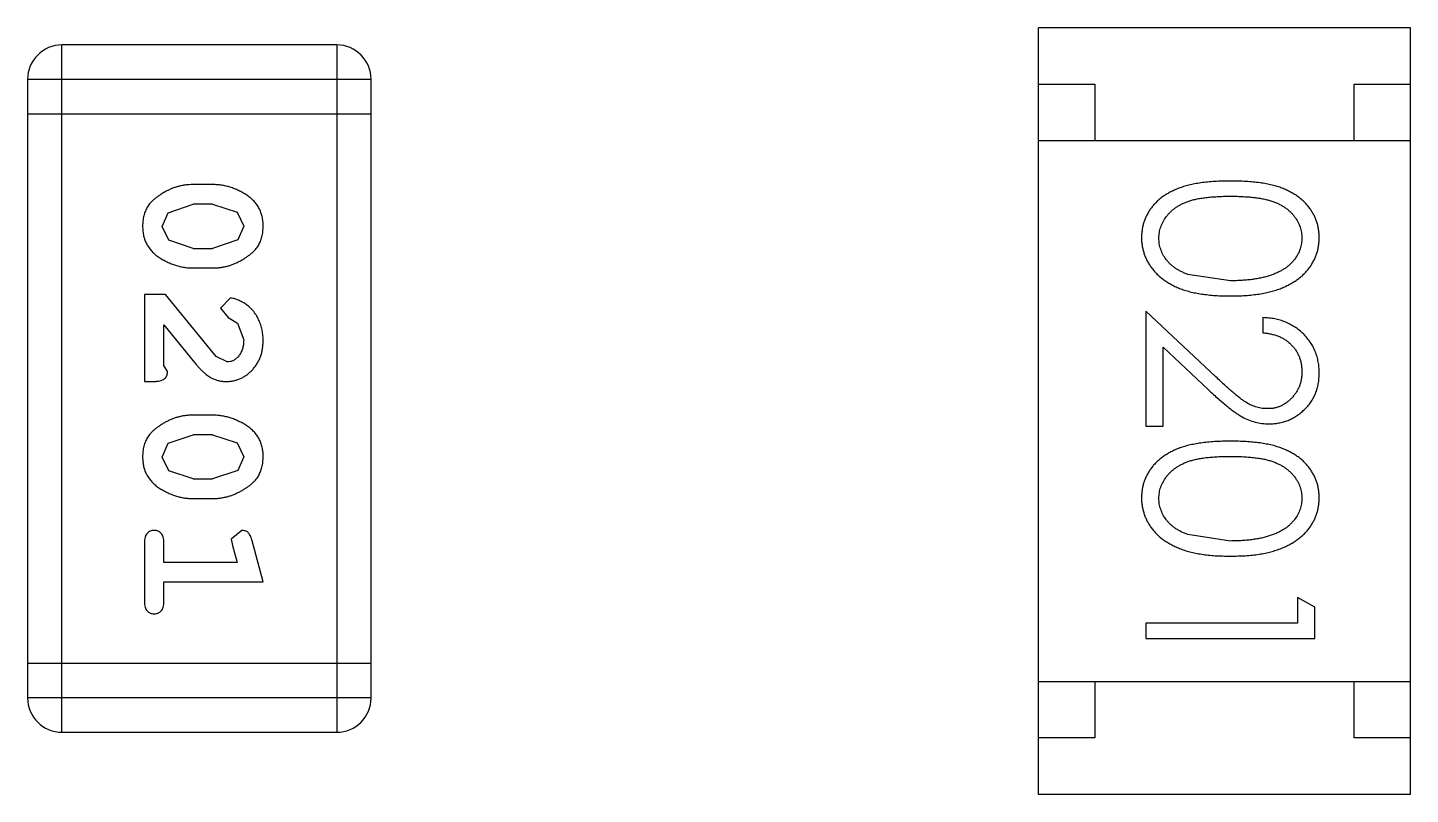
# Model space of a CAD drawing. Header units: inches. Extents: x -13 to 240, y -18 to 126.
# Drawn here: x 210.424 to 211.652, y 32.891 to 33.571 of the extents above; entities that cross this region are included whole.
import ezdxf

# ---------------------------------------------------------------- set-up
doc = ezdxf.new("R2010")
doc.units = ezdxf.units.IN
doc.header["$LTSCALE"] = 1.21
doc.header["$MEASUREMENT"] = 0
doc.layers.get('0').update_dxf_attribs({"linetype": 'CONTINUOUS'})

msp = doc.modelspace()

# ---------------------------------------------------------------- linework, layer by layer
at = {"color": 7, "linetype": 'Continuous'}
for p, q in [((211.6516, 33.5714), (211.3216, 33.5714)), ((211.3216, 32.8914), (211.3216, 33.5714)), ((211.6516, 32.8914), (211.6516, 33.5714)), ((210.6987, 33.5561), (210.4548, 33.5561)), ((210.4548, 32.9465), (210.4548, 33.5561)), ((210.6987, 33.5561), (210.6987, 32.9465)), ((210.4243, 33.5256), (210.7291, 33.5256)), ((210.4243, 33.5256), (210.4243, 32.977)), ((210.7291, 32.977), (210.7291, 33.5256)), ((211.3216, 33.5214), (211.3716, 33.5214)), ((211.3716, 33.5214), (211.3716, 33.4714)), ((211.6016, 33.5214), (211.6516, 33.5214)), ((211.6016, 33.4714), (211.6016, 33.5214)), ((210.4243, 33.4951), (210.7291, 33.4951)), ((211.3216, 33.4714), (211.6516, 33.4714)), ((210.5888, 33.4322), (210.571, 33.4322)), ((210.5437, 33.3951), (210.549, 33.4073)), ((210.549, 33.4073), (210.5713, 33.4149)), ((210.5885, 33.4149), (210.5713, 33.4149)), ((210.5885, 33.4149), (210.6103, 33.4077)), ((210.6103, 33.4077), (210.6161, 33.3953)), ((210.5495, 33.3828), (210.5437, 33.3951)), ((210.6161, 33.3953), (210.6108, 33.3832)), ((210.5713, 33.3756), (210.5495, 33.3828)), ((210.6108, 33.3832), (210.5885, 33.3756)), ((210.5713, 33.3756), (210.5885, 33.3756)), ((210.571, 33.3583), (210.5888, 33.3583)), ((211.4918, 33.3469), (211.4541, 33.3526)), ((210.5468, 33.3347), (210.528, 33.3347)), ((210.528, 33.3347), (210.528, 33.2576)), ((210.5918, 33.2797), (210.5468, 33.3347)), ((210.604, 33.3315), (210.5956, 33.3227)), ((210.5956, 33.3227), (210.6022, 33.3142)), ((211.4789, 33.2618), (211.4168, 33.32)), ((211.4168, 33.32), (211.4168, 33.2181)), ((210.5453, 33.2718), (210.5453, 33.3079)), ((210.5453, 33.3079), (210.5723, 33.2744)), ((210.6022, 33.3142), (210.6107, 33.3093)), ((210.6107, 33.3093), (210.6161, 33.2944)), ((211.5207, 33.3142), (211.5207, 33.3008)), ((211.4322, 33.2879), (211.4723, 33.2503)), ((211.4322, 33.2181), (211.4322, 33.2879)), ((210.5484, 33.2663), (210.5453, 33.2718)), ((210.6015, 33.2749), (210.5918, 33.2797)), ((210.528, 33.2576), (210.5358, 33.2576)), ((210.5888, 33.2277), (210.571, 33.2277)), ((210.549, 33.2028), (210.5713, 33.2104)), ((210.5885, 33.2104), (210.5713, 33.2104)), ((210.5885, 33.2104), (210.6103, 33.2032)), ((211.4168, 33.2181), (211.4322, 33.2181)), ((210.5437, 33.1906), (210.549, 33.2028)), ((210.6103, 33.2032), (210.6161, 33.1908)), ((210.5495, 33.1783), (210.5437, 33.1906)), ((210.6161, 33.1908), (210.6108, 33.1786)), ((210.5713, 33.1711), (210.5495, 33.1783)), ((210.6108, 33.1786), (210.5885, 33.1711)), ((210.5713, 33.1711), (210.5885, 33.1711)), ((210.571, 33.1538), (210.5888, 33.1538)), ((210.6143, 33.1255), (210.6051, 33.1176)), ((210.528, 33.1144), (210.528, 33.0625)), ((210.5453, 33.0971), (210.5453, 33.1144)), ((210.6051, 33.1176), (210.6061, 33.1122)), ((210.6061, 33.1122), (210.6102, 33.0971)), ((210.6334, 33.0798), (210.6235, 33.1164)), ((211.4918, 33.1161), (211.4541, 33.1218)), ((210.6102, 33.0971), (210.5453, 33.0971)), ((210.5453, 33.0798), (210.6334, 33.0798)), ((210.5453, 33.0625), (210.5453, 33.0798)), ((211.5668, 33.0573), (211.5515, 33.0661)), ((211.5515, 33.0661), (211.5515, 33.0431)), ((211.5668, 33.0296), (211.5668, 33.0573)), ((211.5515, 33.0431), (211.4168, 33.0431)), ((211.4168, 33.0431), (211.4168, 33.0296)), ((211.4168, 33.0296), (211.5668, 33.0296)), ((210.7291, 33.0075), (210.4243, 33.0075)), ((211.3216, 32.9914), (211.6516, 32.9914)), ((211.3716, 32.9914), (211.3716, 32.9414)), ((211.6016, 32.9414), (211.6016, 32.9914)), ((210.7291, 32.977), (210.4243, 32.977)), ((210.4548, 32.9465), (210.6987, 32.9465)), ((211.3716, 32.9414), (211.3216, 32.9414)), ((211.6516, 32.9414), (211.6016, 32.9414)), ((211.6516, 32.8914), (211.3216, 32.8914))]:
    msp.add_line(p, q, dxfattribs=at)
for centre, start, end in [((210.4548, 33.5256), 90, 180), ((210.6987, 33.5256), 0, 90), ((210.4548, 32.977), 180, 270), ((210.6987, 32.977), 270, 0)]:
    msp.add_arc(centre, 0.0305, start, end, dxfattribs=at)
for points, knots in [([(210.571, 33.4322), (210.5699, 33.4322), (210.5678, 33.4322), (210.5646, 33.4319), (210.5615, 33.4314), (210.5584, 33.4307), (210.5554, 33.4298), (210.5524, 33.4287), (210.5494, 33.4274), (210.5465, 33.4259), (210.5438, 33.4244), (210.5413, 33.4227), (210.5389, 33.4211), (210.5368, 33.4194), (210.535, 33.4177), (210.5333, 33.4161), (210.5319, 33.4143), (210.5303, 33.4119), (210.5287, 33.4088), (210.5274, 33.4046), (210.5265, 33.4), (210.5264, 33.3968), (210.5264, 33.3952)], [0, 0, 0, 0, 0.049886, 0.09882, 0.148132, 0.19689, 0.246038, 0.295176, 0.345305, 0.395692, 0.445312, 0.491875, 0.535813, 0.577009, 0.616081, 0.652689, 0.687585, 0.720206, 0.785062, 0.85223, 0.923759, 1, 1, 1, 1]), ([(210.6334, 33.3954), (210.6333, 33.3969), (210.6333, 33.3997), (210.6325, 33.4038), (210.6314, 33.4076), (210.6298, 33.4112), (210.6278, 33.4145), (210.6253, 33.4175), (210.6223, 33.4203), (210.6189, 33.4228), (210.6153, 33.425), (210.6116, 33.4269), (210.6079, 33.4286), (210.6042, 33.4299), (210.6004, 33.4309), (210.5965, 33.4317), (210.5927, 33.4321), (210.5901, 33.4322), (210.5888, 33.4322)], [0, 0, 0, 0, 0.06692, 0.130834, 0.19258, 0.252759, 0.312631, 0.373411, 0.436359, 0.501894, 0.568244, 0.632472, 0.69556, 0.757163, 0.818592, 0.878885, 0.939235, 1, 1, 1, 1]), ([(211.4918, 33.4354), (211.4894, 33.4354), (211.4848, 33.4353), (211.478, 33.435), (211.4716, 33.4345), (211.4657, 33.4338), (211.4602, 33.4329), (211.455, 33.4319), (211.4503, 33.4305), (211.446, 33.429), (211.442, 33.4273), (211.4382, 33.4255), (211.4348, 33.4235), (211.4316, 33.4213), (211.4286, 33.419), (211.4259, 33.4165), (211.4234, 33.4138), (211.4212, 33.4111), (211.4193, 33.4081), (211.4176, 33.4051), (211.4162, 33.402), (211.415, 33.3988), (211.4141, 33.3956), (211.4135, 33.3922), (211.4131, 33.3887), (211.413, 33.3864), (211.413, 33.3852)], [0, 0, 0, 0, 0.068113, 0.132564, 0.193427, 0.250218, 0.303569, 0.353576, 0.400235, 0.443586, 0.484619, 0.524292, 0.56238, 0.599049, 0.63494, 0.669782, 0.704009, 0.737842, 0.771098, 0.803896, 0.836415, 0.868639, 0.900715, 0.933378, 0.966213, 1, 1, 1, 1]), ([(211.5707, 33.3852), (211.5707, 33.3864), (211.5706, 33.3887), (211.5702, 33.3922), (211.5696, 33.3956), (211.5686, 33.3989), (211.5675, 33.4021), (211.566, 33.4052), (211.5643, 33.4082), (211.5623, 33.4112), (211.5601, 33.414), (211.5577, 33.4167), (211.5549, 33.4191), (211.552, 33.4214), (211.5488, 33.4236), (211.5453, 33.4256), (211.5416, 33.4274), (211.5377, 33.4291), (211.5334, 33.4306), (211.5287, 33.4319), (211.5236, 33.433), (211.518, 33.4338), (211.512, 33.4345), (211.5057, 33.435), (211.4989, 33.4353), (211.4942, 33.4354), (211.4918, 33.4354)], [0, 0, 0, 0, 0.033742, 0.066533, 0.099153, 0.13154, 0.164087, 0.196563, 0.229707, 0.263315, 0.297504, 0.331686, 0.366482, 0.4021, 0.438958, 0.476748, 0.515985, 0.556589, 0.599519, 0.645765, 0.695487, 0.748721, 0.805687, 0.866754, 0.931405, 1, 1, 1, 1]), ([(211.4284, 33.3848), (211.4285, 33.3864), (211.4286, 33.3897), (211.4299, 33.3946), (211.432, 33.3993), (211.4344, 33.4031), (211.4367, 33.406), (211.4386, 33.408), (211.4408, 33.4099), (211.4431, 33.4117), (211.4456, 33.4133), (211.4483, 33.4148), (211.4512, 33.4161), (211.4543, 33.4174), (211.4577, 33.4185), (211.4615, 33.4194), (211.4656, 33.4202), (211.4701, 33.4208), (211.475, 33.4213), (211.4803, 33.4216), (211.4859, 33.4219), (211.4898, 33.4219), (211.4918, 33.4219)], [0, 0, 0, 0, 0.060034, 0.120278, 0.182348, 0.247919, 0.281641, 0.315701, 0.350322, 0.385703, 0.421819, 0.459196, 0.497866, 0.538301, 0.58121, 0.628183, 0.679403, 0.734699, 0.794074, 0.858416, 0.927049, 1, 1, 1, 1]), ([(211.4918, 33.4219), (211.4939, 33.4219), (211.4978, 33.4219), (211.5034, 33.4216), (211.5087, 33.4213), (211.5136, 33.4208), (211.5181, 33.4202), (211.5223, 33.4193), (211.526, 33.4184), (211.5294, 33.4173), (211.5326, 33.4161), (211.5355, 33.4147), (211.5382, 33.4132), (211.5407, 33.4116), (211.543, 33.4099), (211.5451, 33.408), (211.5471, 33.406), (211.5493, 33.4031), (211.5517, 33.3994), (211.5538, 33.3947), (211.555, 33.3898), (211.5552, 33.3864), (211.5553, 33.3848)], [0, 0, 0, 0, 0.073302, 0.142286, 0.206253, 0.266017, 0.321612, 0.372532, 0.419497, 0.462398, 0.502825, 0.541489, 0.579034, 0.615143, 0.650298, 0.684912, 0.718701, 0.752189, 0.817245, 0.879117, 0.939613, 1, 1, 1, 1]), ([(210.5264, 33.3952), (210.5264, 33.3937), (210.5265, 33.3909), (210.5272, 33.3868), (210.5283, 33.383), (210.5299, 33.3794), (210.532, 33.3761), (210.5345, 33.373), (210.5374, 33.3702), (210.5408, 33.3678), (210.5444, 33.3656), (210.5481, 33.3636), (210.5518, 33.362), (210.5556, 33.3606), (210.5594, 33.3596), (210.5632, 33.3588), (210.5671, 33.3584), (210.5697, 33.3583), (210.571, 33.3583)], [0, 0, 0, 0, 0.067217, 0.131051, 0.19272, 0.252824, 0.312745, 0.373449, 0.436041, 0.501494, 0.567761, 0.632087, 0.695096, 0.757109, 0.817993, 0.878657, 0.939311, 1, 1, 1, 1]), ([(210.5888, 33.3583), (210.5898, 33.3583), (210.592, 33.3583), (210.5952, 33.3586), (210.5983, 33.3592), (210.6014, 33.3598), (210.6045, 33.3608), (210.6075, 33.3619), (210.6104, 33.3632), (210.6133, 33.3647), (210.616, 33.3663), (210.6186, 33.3679), (210.6209, 33.3696), (210.623, 33.3712), (210.6249, 33.3729), (210.6265, 33.3746), (210.628, 33.3764), (210.6295, 33.3787), (210.6311, 33.3819), (210.6324, 33.3861), (210.6332, 33.3906), (210.6333, 33.3938), (210.6334, 33.3954)], [0, 0, 0, 0, 0.049855, 0.099516, 0.148482, 0.19758, 0.246804, 0.296268, 0.346517, 0.397047, 0.446826, 0.49336, 0.537801, 0.579207, 0.617974, 0.654833, 0.689171, 0.722088, 0.786392, 0.853518, 0.924186, 1, 1, 1, 1]), ([(211.413, 33.3852), (211.413, 33.384), (211.413, 33.3817), (211.4135, 33.3781), (211.4141, 33.3747), (211.4151, 33.3714), (211.4163, 33.3681), (211.4177, 33.3649), (211.4195, 33.3618), (211.4215, 33.3588), (211.4237, 33.3559), (211.4263, 33.3532), (211.429, 33.3506), (211.4321, 33.3482), (211.4354, 33.3459), (211.4389, 33.3439), (211.4427, 33.3419), (211.4468, 33.3401), (211.4512, 33.3385), (211.456, 33.3372), (211.461, 33.336), (211.4665, 33.3351), (211.4723, 33.3344), (211.4785, 33.3338), (211.485, 33.3335), (211.4895, 33.3335), (211.4918, 33.3335)], [0, 0, 0, 0, 0.033824, 0.067298, 0.10028, 0.133019, 0.165736, 0.198792, 0.232372, 0.266409, 0.301016, 0.336196, 0.371972, 0.408574, 0.446394, 0.485225, 0.525372, 0.567224, 0.611081, 0.65775, 0.70702, 0.759235, 0.814484, 0.873227, 0.934937, 1, 1, 1, 1]), ([(211.4541, 33.3526), (211.4531, 33.353), (211.451, 33.3537), (211.4481, 33.3551), (211.4454, 33.3565), (211.4429, 33.3581), (211.4405, 33.3599), (211.4384, 33.3617), (211.4365, 33.3637), (211.4342, 33.3665), (211.4319, 33.3702), (211.4299, 33.3749), (211.4286, 33.3798), (211.4284, 33.3831), (211.4284, 33.3848)], [0, 0, 0, 0, 0.075949, 0.148549, 0.218996, 0.286119, 0.351826, 0.416074, 0.478265, 0.540325, 0.660405, 0.774606, 0.887187, 1, 1, 1, 1]), ([(211.4918, 33.3335), (211.4941, 33.3335), (211.4986, 33.3335), (211.5051, 33.3338), (211.5113, 33.3344), (211.5172, 33.3351), (211.5227, 33.3361), (211.5278, 33.3372), (211.5325, 33.3386), (211.537, 33.3402), (211.541, 33.3421), (211.5449, 33.344), (211.5484, 33.3461), (211.5517, 33.3483), (211.5548, 33.3507), (211.5575, 33.3533), (211.5601, 33.356), (211.5623, 33.3589), (211.5643, 33.3619), (211.566, 33.365), (211.5675, 33.3681), (211.5686, 33.3714), (211.5696, 33.3747), (211.5702, 33.3782), (211.5706, 33.3817), (211.5707, 33.384), (211.5707, 33.3852)], [0, 0, 0, 0, 0.065278, 0.127205, 0.186168, 0.241675, 0.294115, 0.343609, 0.390387, 0.434463, 0.476646, 0.517002, 0.555936, 0.593716, 0.630057, 0.665601, 0.700745, 0.734917, 0.768681, 0.802087, 0.834849, 0.867433, 0.900138, 0.932806, 0.966212, 1, 1, 1, 1]), ([(211.5553, 33.3848), (211.5552, 33.3831), (211.555, 33.3799), (211.5538, 33.375), (211.5517, 33.3703), (211.5493, 33.3666), (211.547, 33.3637), (211.545, 33.3617), (211.5428, 33.3597), (211.5403, 33.3579), (211.5376, 33.3562), (211.5347, 33.3547), (211.5315, 33.3532), (211.5281, 33.3519), (211.5244, 33.3507), (211.5205, 33.3497), (211.5163, 33.3489), (211.5119, 33.3481), (211.5072, 33.3476), (211.5023, 33.3472), (211.4972, 33.347), (211.4936, 33.3469), (211.4918, 33.3469)], [0, 0, 0, 0, 0.059689, 0.119507, 0.181075, 0.246162, 0.279894, 0.314468, 0.350403, 0.387474, 0.426147, 0.466624, 0.508745, 0.553328, 0.600058, 0.649177, 0.700552, 0.754894, 0.811825, 0.871514, 0.934319, 1, 1, 1, 1]), ([(210.6334, 33.2943), (210.6333, 33.296), (210.6332, 33.2993), (210.6323, 33.3043), (210.6309, 33.309), (210.6289, 33.3135), (210.6265, 33.3177), (210.6236, 33.3213), (210.6204, 33.3244), (210.6168, 33.327), (210.6132, 33.3289), (210.6099, 33.3304), (210.6069, 33.3313), (210.6049, 33.3315), (210.604, 33.3315)], [0, 0, 0, 0, 0.098286, 0.193983, 0.289056, 0.384352, 0.477435, 0.566197, 0.652355, 0.737986, 0.818188, 0.887401, 0.94802, 1, 1, 1, 1]), ([(211.5707, 33.2653), (211.5706, 33.267), (211.5706, 33.2703), (211.5699, 33.2751), (211.5688, 33.2797), (211.5673, 33.2842), (211.5652, 33.2884), (211.5628, 33.2924), (211.56, 33.2962), (211.5567, 33.2998), (211.5531, 33.303), (211.5492, 33.3059), (211.545, 33.3083), (211.5406, 33.3104), (211.536, 33.312), (211.5311, 33.3132), (211.526, 33.314), (211.5225, 33.3141), (211.5207, 33.3142)], [0, 0, 0, 0, 0.06445, 0.126725, 0.187421, 0.247417, 0.306749, 0.366595, 0.427749, 0.490235, 0.553031, 0.614805, 0.676505, 0.738096, 0.801021, 0.864897, 0.931209, 1, 1, 1, 1]), ([(211.5207, 33.3008), (211.522, 33.3006), (211.5246, 33.3004), (211.5284, 33.2996), (211.532, 33.2987), (211.5353, 33.2975), (211.5384, 33.2959), (211.5412, 33.2942), (211.5439, 33.2922), (211.5462, 33.2899), (211.5484, 33.2875), (211.5502, 33.2849), (211.5518, 33.2821), (211.5531, 33.2792), (211.5541, 33.2761), (211.5548, 33.2729), (211.5552, 33.2695), (211.5553, 33.2672), (211.5553, 33.266)], [0, 0, 0, 0, 0.073648, 0.143686, 0.210962, 0.275557, 0.338064, 0.399311, 0.4594, 0.51934, 0.579024, 0.637809, 0.695959, 0.754122, 0.813113, 0.873453, 0.935561, 1, 1, 1, 1]), ([(210.6006, 33.2576), (210.6017, 33.2576), (210.6039, 33.2577), (210.6072, 33.2582), (210.6103, 33.259), (210.6132, 33.2601), (210.6161, 33.2616), (210.6188, 33.2634), (210.6214, 33.2655), (210.6238, 33.2679), (210.6261, 33.2705), (210.628, 33.2734), (210.6297, 33.2764), (210.6311, 33.2796), (210.6321, 33.283), (210.6328, 33.2866), (210.6333, 33.2904), (210.6333, 33.293), (210.6334, 33.2943)], [0, 0, 0, 0, 0.060981, 0.120256, 0.178148, 0.236115, 0.293993, 0.352864, 0.413358, 0.476056, 0.539296, 0.602396, 0.665116, 0.728325, 0.792919, 0.859317, 0.928302, 1, 1, 1, 1]), ([(210.6161, 33.2944), (210.616, 33.293), (210.6159, 33.2903), (210.6151, 33.2865), (210.6137, 33.2831), (210.6118, 33.2802), (210.6095, 33.2779), (210.6071, 33.2762), (210.6043, 33.2751), (210.6025, 33.275), (210.6015, 33.2749)], [0, 0, 0, 0, 0.156344, 0.299348, 0.4327, 0.561, 0.682299, 0.791883, 0.89611, 1, 1, 1, 1]), ([(210.5723, 33.2744), (210.5731, 33.2735), (210.5746, 33.2718), (210.5768, 33.2694), (210.5789, 33.2673), (210.5809, 33.2654), (210.5828, 33.2638), (210.5845, 33.2625), (210.5862, 33.2614), (210.5882, 33.2602), (210.5908, 33.2592), (210.5939, 33.2583), (210.5972, 33.2577), (210.5995, 33.2576), (210.6006, 33.2576)], [0, 0, 0, 0, 0.103002, 0.197728, 0.285279, 0.365235, 0.437224, 0.502446, 0.560545, 0.611446, 0.707576, 0.80349, 0.900532, 1, 1, 1, 1]), ([(210.5358, 33.2576), (210.5369, 33.2576), (210.5389, 33.2577), (210.5416, 33.2581), (210.5438, 33.2588), (210.5456, 33.2598), (210.5469, 33.2612), (210.5478, 33.2627), (210.5483, 33.2644), (210.5484, 33.2656), (210.5484, 33.2663)], [0, 0, 0, 0, 0.1844, 0.34094, 0.473574, 0.586824, 0.690029, 0.789175, 0.890445, 1, 1, 1, 1]), ([(211.5249, 33.2335), (211.5233, 33.2335), (211.52, 33.2336), (211.5152, 33.2347), (211.5106, 33.2364), (211.5068, 33.2384), (211.5037, 33.2404), (211.501, 33.2423), (211.4981, 33.2446), (211.4948, 33.2473), (211.4912, 33.2504), (211.4874, 33.2538), (211.4832, 33.2577), (211.4804, 33.2604), (211.4789, 33.2618)], [0, 0, 0, 0, 0.088014, 0.174976, 0.2638, 0.355443, 0.406413, 0.465519, 0.533076, 0.609353, 0.693899, 0.787171, 0.889197, 1, 1, 1, 1]), ([(211.5553, 33.266), (211.5553, 33.2649), (211.5552, 33.2627), (211.5548, 33.2594), (211.5541, 33.2563), (211.5531, 33.2534), (211.5518, 33.2505), (211.5503, 33.2478), (211.5484, 33.2453), (211.5464, 33.2429), (211.5441, 33.2407), (211.5416, 33.2388), (211.5391, 33.2371), (211.5365, 33.2357), (211.5337, 33.2347), (211.5309, 33.234), (211.5279, 33.2335), (211.5259, 33.2335), (211.5249, 33.2335)], [0, 0, 0, 0, 0.068027, 0.133505, 0.19695, 0.26027, 0.322741, 0.384982, 0.448465, 0.513424, 0.578224, 0.640011, 0.700094, 0.760067, 0.819012, 0.877878, 0.938035, 1, 1, 1, 1]), ([(211.5261, 33.22), (211.5276, 33.22), (211.5305, 33.2201), (211.5348, 33.2207), (211.539, 33.2217), (211.543, 33.223), (211.5468, 33.2248), (211.5505, 33.227), (211.5541, 33.2295), (211.5574, 33.2325), (211.5606, 33.2357), (211.5633, 33.2392), (211.5656, 33.243), (211.5675, 33.247), (211.5689, 33.2512), (211.5699, 33.2557), (211.5706, 33.2604), (211.5706, 33.2637), (211.5707, 33.2653)], [0, 0, 0, 0, 0.06271, 0.123347, 0.183401, 0.242828, 0.302097, 0.36242, 0.423725, 0.487032, 0.550491, 0.612709, 0.674265, 0.73617, 0.799211, 0.863483, 0.930525, 1, 1, 1, 1]), ([(211.4723, 33.2503), (211.4738, 33.2489), (211.4768, 33.2461), (211.4811, 33.2422), (211.4853, 33.2386), (211.4892, 33.2354), (211.4928, 33.2326), (211.4962, 33.2301), (211.4993, 33.228), (211.5031, 33.2257), (211.5079, 33.2234), (211.5138, 33.2214), (211.5199, 33.2202), (211.524, 33.2201), (211.5261, 33.22)], [0, 0, 0, 0, 0.09953, 0.192079, 0.277712, 0.357454, 0.429648, 0.495771, 0.555538, 0.608657, 0.707578, 0.804328, 0.901298, 1, 1, 1, 1]), ([(210.571, 33.2277), (210.5699, 33.2277), (210.5678, 33.2277), (210.5646, 33.2273), (210.5615, 33.2269), (210.5584, 33.2262), (210.5554, 33.2253), (210.5524, 33.2242), (210.5494, 33.2229), (210.5465, 33.2214), (210.5438, 33.2199), (210.5413, 33.2182), (210.5389, 33.2166), (210.5368, 33.2149), (210.535, 33.2132), (210.5333, 33.2115), (210.5319, 33.2098), (210.5303, 33.2074), (210.5287, 33.2043), (210.5274, 33.2001), (210.5265, 33.1955), (210.5264, 33.1923), (210.5264, 33.1907)], [0, 0, 0, 0, 0.049886, 0.09882, 0.148132, 0.19689, 0.246038, 0.295176, 0.345305, 0.395692, 0.445312, 0.491875, 0.535813, 0.577009, 0.616081, 0.652689, 0.687585, 0.720206, 0.785062, 0.85223, 0.923759, 1, 1, 1, 1]), ([(210.6334, 33.1909), (210.6333, 33.1924), (210.6333, 33.1952), (210.6325, 33.1992), (210.6314, 33.2031), (210.6298, 33.2067), (210.6278, 33.21), (210.6253, 33.213), (210.6223, 33.2158), (210.6189, 33.2183), (210.6153, 33.2205), (210.6116, 33.2224), (210.6079, 33.224), (210.6042, 33.2254), (210.6004, 33.2264), (210.5965, 33.2272), (210.5927, 33.2276), (210.5901, 33.2277), (210.5888, 33.2277)], [0, 0, 0, 0, 0.06692, 0.130834, 0.19258, 0.252759, 0.312631, 0.373411, 0.436359, 0.501894, 0.568244, 0.632472, 0.69556, 0.757163, 0.818592, 0.878885, 0.939235, 1, 1, 1, 1]), ([(211.4918, 33.2046), (211.4894, 33.2046), (211.4848, 33.2046), (211.478, 33.2043), (211.4716, 33.2038), (211.4657, 33.203), (211.4602, 33.2021), (211.455, 33.2011), (211.4503, 33.1998), (211.446, 33.1983), (211.442, 33.1966), (211.4382, 33.1947), (211.4348, 33.1927), (211.4316, 33.1905), (211.4286, 33.1882), (211.4259, 33.1857), (211.4234, 33.1831), (211.4212, 33.1803), (211.4193, 33.1774), (211.4176, 33.1743), (211.4162, 33.1713), (211.415, 33.1681), (211.4141, 33.1648), (211.4135, 33.1614), (211.4131, 33.158), (211.413, 33.1556), (211.413, 33.1545)], [0, 0, 0, 0, 0.068113, 0.132564, 0.193427, 0.250218, 0.303569, 0.353576, 0.400235, 0.443586, 0.484619, 0.524292, 0.56238, 0.599049, 0.63494, 0.669782, 0.704009, 0.737842, 0.771098, 0.803896, 0.836415, 0.868639, 0.900715, 0.933378, 0.966213, 1, 1, 1, 1]), ([(211.5707, 33.1545), (211.5707, 33.1556), (211.5706, 33.158), (211.5702, 33.1614), (211.5696, 33.1648), (211.5686, 33.1681), (211.5675, 33.1713), (211.566, 33.1744), (211.5643, 33.1774), (211.5623, 33.1804), (211.5601, 33.1832), (211.5577, 33.1859), (211.5549, 33.1883), (211.552, 33.1907), (211.5488, 33.1928), (211.5453, 33.1949), (211.5416, 33.1967), (211.5377, 33.1983), (211.5334, 33.1998), (211.5287, 33.2011), (211.5236, 33.2022), (211.518, 33.2031), (211.512, 33.2038), (211.5057, 33.2043), (211.4989, 33.2046), (211.4942, 33.2046), (211.4918, 33.2046)], [0, 0, 0, 0, 0.033742, 0.066533, 0.099153, 0.13154, 0.164087, 0.196563, 0.229707, 0.263315, 0.297504, 0.331686, 0.366482, 0.4021, 0.438958, 0.476748, 0.515985, 0.556589, 0.599519, 0.645765, 0.695487, 0.748721, 0.805687, 0.866754, 0.931405, 1, 1, 1, 1]), ([(210.5264, 33.1907), (210.5264, 33.1892), (210.5265, 33.1864), (210.5272, 33.1823), (210.5283, 33.1785), (210.5299, 33.1749), (210.532, 33.1716), (210.5345, 33.1685), (210.5374, 33.1657), (210.5408, 33.1633), (210.5444, 33.1611), (210.5481, 33.1591), (210.5518, 33.1575), (210.5556, 33.1561), (210.5594, 33.1551), (210.5632, 33.1543), (210.5671, 33.1539), (210.5697, 33.1538), (210.571, 33.1538)], [0, 0, 0, 0, 0.067217, 0.131051, 0.19272, 0.252824, 0.312745, 0.373449, 0.436041, 0.501494, 0.567761, 0.632087, 0.695096, 0.757109, 0.817993, 0.878657, 0.939311, 1, 1, 1, 1]), ([(210.5888, 33.1538), (210.5898, 33.1538), (210.592, 33.1538), (210.5952, 33.1541), (210.5983, 33.1547), (210.6014, 33.1553), (210.6045, 33.1563), (210.6075, 33.1574), (210.6104, 33.1587), (210.6133, 33.1602), (210.616, 33.1618), (210.6186, 33.1634), (210.6209, 33.165), (210.623, 33.1667), (210.6249, 33.1684), (210.6265, 33.1701), (210.628, 33.1719), (210.6295, 33.1742), (210.6311, 33.1774), (210.6324, 33.1816), (210.6332, 33.1861), (210.6333, 33.1893), (210.6334, 33.1909)], [0, 0, 0, 0, 0.049855, 0.099516, 0.148482, 0.19758, 0.246804, 0.296268, 0.346517, 0.397047, 0.446826, 0.49336, 0.537801, 0.579207, 0.617974, 0.654833, 0.689171, 0.722088, 0.786392, 0.853518, 0.924186, 1, 1, 1, 1]), ([(211.4284, 33.154), (211.4285, 33.1557), (211.4286, 33.159), (211.4299, 33.1638), (211.432, 33.1686), (211.4344, 33.1723), (211.4367, 33.1752), (211.4386, 33.1772), (211.4408, 33.1791), (211.4431, 33.1809), (211.4456, 33.1825), (211.4483, 33.184), (211.4512, 33.1854), (211.4543, 33.1866), (211.4577, 33.1877), (211.4615, 33.1886), (211.4656, 33.1894), (211.4701, 33.1901), (211.475, 33.1905), (211.4803, 33.1909), (211.4859, 33.1911), (211.4898, 33.1911), (211.4918, 33.1911)], [0, 0, 0, 0, 0.060034, 0.120278, 0.182348, 0.247919, 0.281641, 0.315701, 0.350322, 0.385703, 0.421819, 0.459196, 0.497866, 0.538301, 0.58121, 0.628183, 0.679403, 0.734699, 0.794074, 0.858416, 0.927049, 1, 1, 1, 1]), ([(211.4918, 33.1911), (211.4939, 33.1911), (211.4978, 33.1911), (211.5034, 33.1909), (211.5087, 33.1905), (211.5136, 33.19), (211.5181, 33.1894), (211.5223, 33.1886), (211.526, 33.1877), (211.5294, 33.1866), (211.5326, 33.1853), (211.5355, 33.184), (211.5382, 33.1825), (211.5407, 33.1808), (211.543, 33.1791), (211.5451, 33.1772), (211.5471, 33.1752), (211.5493, 33.1723), (211.5517, 33.1686), (211.5538, 33.1639), (211.555, 33.159), (211.5552, 33.1557), (211.5553, 33.154)], [0, 0, 0, 0, 0.073302, 0.142286, 0.206253, 0.266017, 0.321612, 0.372532, 0.419497, 0.462398, 0.502825, 0.541489, 0.579034, 0.615143, 0.650298, 0.684912, 0.718701, 0.752189, 0.817245, 0.879117, 0.939613, 1, 1, 1, 1]), ([(211.413, 33.1545), (211.413, 33.1533), (211.413, 33.1509), (211.4135, 33.1474), (211.4141, 33.1439), (211.4151, 33.1406), (211.4163, 33.1373), (211.4177, 33.1341), (211.4195, 33.131), (211.4215, 33.128), (211.4237, 33.1251), (211.4263, 33.1224), (211.429, 33.1198), (211.4321, 33.1174), (211.4354, 33.1152), (211.4389, 33.1131), (211.4427, 33.1112), (211.4468, 33.1094), (211.4512, 33.1078), (211.456, 33.1064), (211.461, 33.1053), (211.4665, 33.1043), (211.4723, 33.1036), (211.4785, 33.103), (211.485, 33.1028), (211.4895, 33.1027), (211.4918, 33.1027)], [0, 0, 0, 0, 0.033824, 0.067298, 0.10028, 0.133019, 0.165736, 0.198792, 0.232372, 0.266409, 0.301016, 0.336196, 0.371972, 0.408574, 0.446394, 0.485225, 0.525372, 0.567224, 0.611081, 0.65775, 0.70702, 0.759235, 0.814484, 0.873227, 0.934937, 1, 1, 1, 1]), ([(211.4541, 33.1218), (211.4531, 33.1222), (211.451, 33.123), (211.4481, 33.1243), (211.4454, 33.1258), (211.4429, 33.1274), (211.4405, 33.1291), (211.4384, 33.131), (211.4365, 33.133), (211.4342, 33.1358), (211.4319, 33.1395), (211.4299, 33.1442), (211.4286, 33.149), (211.4284, 33.1523), (211.4284, 33.154)], [0, 0, 0, 0, 0.075949, 0.148549, 0.218996, 0.286119, 0.351826, 0.416074, 0.478265, 0.540325, 0.660405, 0.774606, 0.887187, 1, 1, 1, 1]), ([(211.4918, 33.1027), (211.4941, 33.1027), (211.4986, 33.1028), (211.5051, 33.103), (211.5113, 33.1036), (211.5172, 33.1043), (211.5227, 33.1053), (211.5278, 33.1064), (211.5325, 33.1079), (211.537, 33.1095), (211.541, 33.1113), (211.5449, 33.1132), (211.5484, 33.1153), (211.5517, 33.1175), (211.5548, 33.12), (211.5575, 33.1225), (211.5601, 33.1252), (211.5623, 33.1281), (211.5643, 33.1311), (211.566, 33.1342), (211.5675, 33.1374), (211.5686, 33.1406), (211.5696, 33.144), (211.5702, 33.1474), (211.5706, 33.1509), (211.5707, 33.1533), (211.5707, 33.1545)], [0, 0, 0, 0, 0.065278, 0.127205, 0.186168, 0.241675, 0.294115, 0.343609, 0.390387, 0.434463, 0.476646, 0.517002, 0.555936, 0.593716, 0.630057, 0.665601, 0.700745, 0.734917, 0.768681, 0.802087, 0.834849, 0.867433, 0.900138, 0.932806, 0.966212, 1, 1, 1, 1]), ([(211.5553, 33.154), (211.5552, 33.1524), (211.555, 33.1491), (211.5538, 33.1442), (211.5517, 33.1396), (211.5493, 33.1358), (211.547, 33.133), (211.545, 33.1309), (211.5428, 33.1289), (211.5403, 33.1271), (211.5376, 33.1255), (211.5347, 33.1239), (211.5315, 33.1225), (211.5281, 33.1211), (211.5244, 33.12), (211.5205, 33.1189), (211.5163, 33.1181), (211.5119, 33.1174), (211.5072, 33.1168), (211.5023, 33.1164), (211.4972, 33.1162), (211.4936, 33.1162), (211.4918, 33.1161)], [0, 0, 0, 0, 0.059689, 0.119507, 0.181075, 0.246162, 0.279894, 0.314468, 0.350403, 0.387474, 0.426147, 0.466624, 0.508745, 0.553328, 0.600058, 0.649177, 0.700552, 0.754894, 0.811825, 0.871514, 0.934319, 1, 1, 1, 1]), ([(210.5366, 33.1255), (210.536, 33.1254), (210.5348, 33.1254), (210.5331, 33.1249), (210.5316, 33.124), (210.5303, 33.1229), (210.5292, 33.1213), (210.5285, 33.1193), (210.528, 33.117), (210.528, 33.1153), (210.528, 33.1144)], [0, 0, 0, 0, 0.115051, 0.223278, 0.329269, 0.437893, 0.554681, 0.682591, 0.83103, 1, 1, 1, 1]), ([(210.5453, 33.1144), (210.5453, 33.1153), (210.5452, 33.117), (210.5448, 33.1194), (210.544, 33.1213), (210.5429, 33.1229), (210.5416, 33.124), (210.5401, 33.1249), (210.5384, 33.1254), (210.5372, 33.1254), (210.5366, 33.1255)], [0, 0, 0, 0, 0.169102, 0.317658, 0.446239, 0.563118, 0.671828, 0.776546, 0.884858, 1, 1, 1, 1]), ([(210.6235, 33.1164), (210.6232, 33.1173), (210.6228, 33.1188), (210.6219, 33.1209), (210.621, 33.1225), (210.62, 33.1237), (210.6188, 33.1245), (210.6175, 33.1251), (210.616, 33.1254), (210.6149, 33.1254), (210.6143, 33.1255)], [0, 0, 0, 0, 0.187321, 0.344927, 0.475328, 0.579604, 0.674244, 0.773631, 0.882025, 1, 1, 1, 1]), ([(210.528, 33.0625), (210.528, 33.0616), (210.528, 33.06), (210.5285, 33.0576), (210.5292, 33.0557), (210.5303, 33.0541), (210.5316, 33.053), (210.5331, 33.0521), (210.5348, 33.0516), (210.536, 33.0516), (210.5366, 33.0515)], [0, 0, 0, 0, 0.169012, 0.317488, 0.445429, 0.560977, 0.67065, 0.776666, 0.88492, 1, 1, 1, 1]), ([(210.5366, 33.0515), (210.5372, 33.0516), (210.5384, 33.0516), (210.5401, 33.0521), (210.5416, 33.053), (210.5429, 33.0541), (210.544, 33.0557), (210.5447, 33.0576), (210.5452, 33.06), (210.5453, 33.0616), (210.5453, 33.0625)], [0, 0, 0, 0, 0.11517, 0.223509, 0.328254, 0.438012, 0.553651, 0.682263, 0.830856, 1, 1, 1, 1])]:
    msp.add_open_spline(points, degree=3, knots=knots, dxfattribs=at)

doc.saveas('drawing.dxf')
